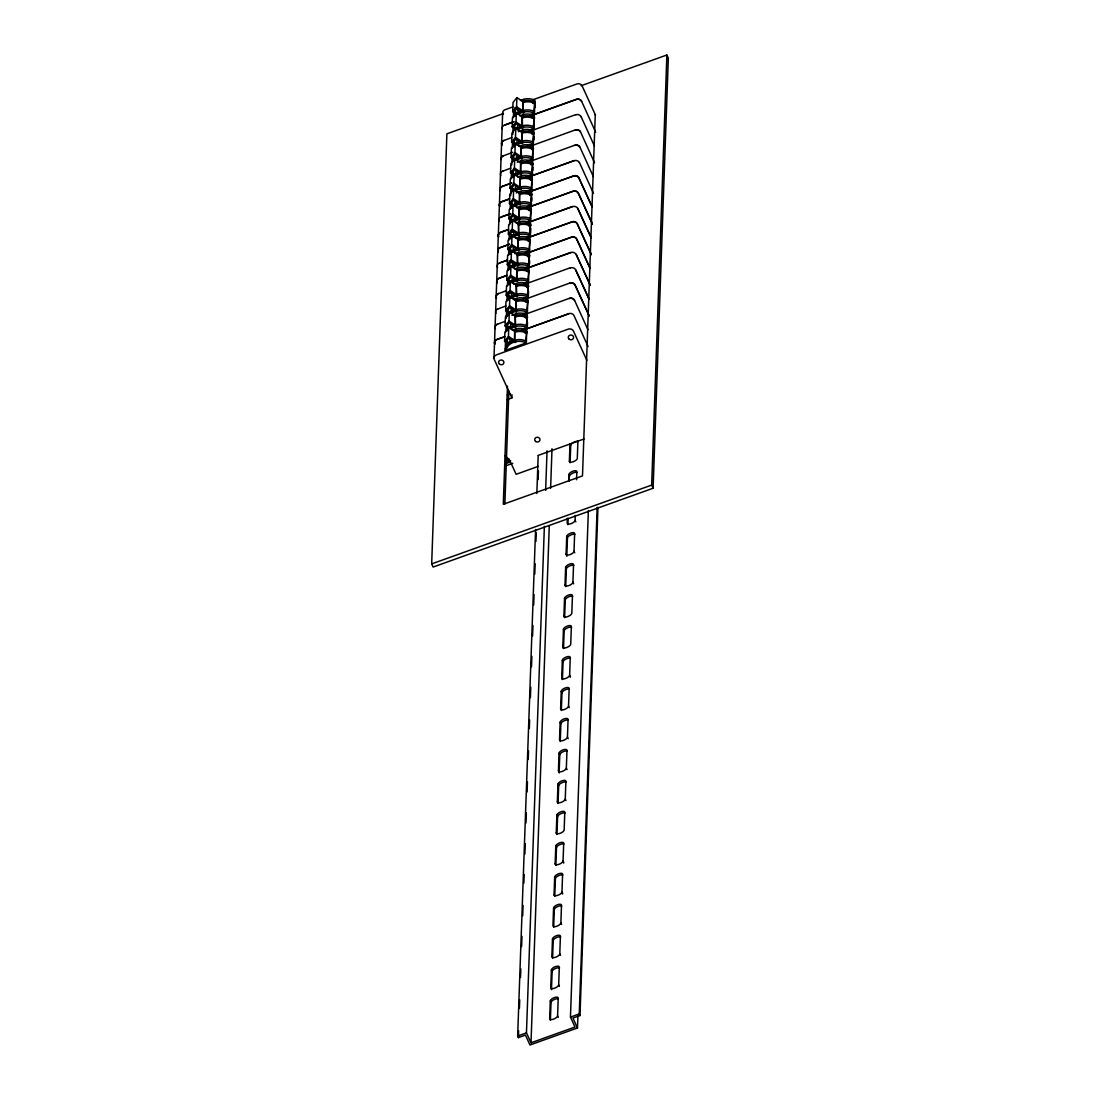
<?xml version="1.0" encoding="UTF-8"?>
<svg xmlns="http://www.w3.org/2000/svg" width="1100" height="1100" viewBox="0 0 1100 1100"><rect width="100%" height="100%" fill="white"/><g stroke="black" fill="none" stroke-linecap="round" stroke-linejoin="round"><path stroke-width="1.5" d="M581.144 85.718L666.875 55L668.319 58.149L653.111 488.235L433.125 567.05L431.681 563.901L446.889 133.815L503.498 113.534M493.982 358.119L502.645 112.97M526.364 341.165A14.864 13.255 2 0 0 515.845 339.941L513.783 340.519A14.864 13.255 2 0 0 508.475 343.778L504.57 341.289L504.886 332.173L508.777 327.291L514.704 331.072L514.896 339.955M508.915 328.405L505.106 325.985L505.436 316.869L509.314 311.988L515.24 315.755L515.446 324.651M509.465 313.101L505.656 310.668L505.973 301.551L509.864 296.67L515.776 300.451L515.982 309.334M510.001 297.784L506.192 295.364L506.509 286.248L510.4 281.366L516.326 285.134L516.477 295.543L516.326 285.134M510.551 282.48L506.729 280.046L507.059 270.93L510.936 266.049L516.862 269.816L517.069 278.712M511.087 267.163L507.279 264.743L507.595 255.626L511.486 250.745L517.399 254.512L517.55 264.921L517.399 254.512M511.624 251.859L507.815 249.425L508.131 240.309L512.023 235.428L517.949 239.195L518.1 249.617L517.949 239.195M512.174 236.541L508.351 234.121L508.681 225.005L512.559 220.124L518.485 223.891L518.636 234.3L518.485 223.891M512.71 221.238L508.901 218.804L509.217 209.688L513.109 204.806L519.021 208.574L519.173 218.982L519.021 208.574M513.246 205.92L509.438 203.5L509.768 194.37L513.645 189.489L519.571 193.27L519.723 203.679M513.796 190.616L509.987 188.183L510.304 179.066L514.181 174.185L520.107 177.952L520.314 186.849M514.332 175.299L510.524 172.865L510.84 163.749L514.731 158.868L520.658 162.649L520.85 171.531M532.854 157.438A14.864 13.255 2 0 0 522.335 156.2L520.273 156.791A14.864 13.255 2 0 0 514.979 160.036L511.06 157.561L511.39 148.445L515.268 143.564L521.194 147.331L521.4 156.228M533.404 142.12A14.864 13.255 2 0 0 522.871 140.896L520.822 141.474A14.864 13.255 2 0 0 515.515 144.733L511.61 142.244L511.926 133.127L515.817 128.246L521.73 132.028L521.936 140.91M515.955 129.36L512.146 126.94L512.462 117.824L516.354 112.942L522.28 116.71L522.473 125.606M516.505 114.056L512.683 111.623L513.013 102.506L516.89 97.625L522.816 101.392L523.023 110.289M512.229 330.192L516.23 328.762A14.864 13.255 2 0 1 526.763 329.986L526.309 342.884L505.189 350.46L505.519 340.849M505.849 331.843L506.069 325.531M506.33 318.106L506.605 310.228M506.921 301.221L507.155 294.91M507.471 285.918L507.691 279.606M508.007 270.6L508.228 264.289M508.544 255.282L508.777 248.985M509.094 239.979L509.314 233.667M509.63 224.661L509.85 218.364M510.18 209.357L510.4 203.046M510.661 195.621L510.936 187.729M511.252 178.736L511.473 172.425M511.748 165L512.077 155.54M512.339 148.115L512.559 141.804M512.82 134.379L513.164 124.919M513.425 117.494L513.645 111.183M506.962 325.71L509.314 322.754L513.659 325.531L510.029 327.69L506.962 325.71L507.045 323.414M508.049 295.089L510.4 292.132L514.731 294.896L511.115 297.069L508.049 295.089L508.131 292.793M513.466 141.983L515.804 139.026L520.149 141.79L516.533 143.963L513.466 141.983L513.535 139.686M514.539 111.361L516.89 108.405L521.235 111.169L517.605 113.328L514.539 111.361L514.621 109.065M506.715 347.669L506.935 341.357M507.306 330.784L507.485 326.054M507.856 315.466L507.966 312.317M508.393 300.163L508.558 295.433M508.942 284.845L509.053 281.696M509.479 269.541L509.589 266.379M510.015 254.224L510.18 249.494M510.565 238.906L510.73 234.176M511.156 222.021L511.266 218.873M511.638 208.285L511.816 203.555M512.243 191.4L512.352 188.251M512.724 177.664L512.889 172.934M513.329 160.779L513.439 157.63M513.81 147.042L513.975 142.312M514.896 116.421L515.061 111.691M504.57 341.289L508.447 336.407L508.777 327.291M505.106 325.985L508.998 321.104L509.314 311.988M505.656 310.668L509.534 305.786L509.864 296.67M506.192 295.364L510.07 290.482L510.4 281.366M506.729 280.046L510.62 275.165L510.936 266.049M507.279 264.743L511.156 259.861L511.486 250.745M507.815 249.425L511.706 244.544L512.023 235.428M508.351 234.121L512.243 229.24L512.559 220.124M508.901 218.804L512.779 213.923L513.109 204.806M509.438 203.5L513.329 198.619L513.645 189.489M509.987 188.183L513.865 183.301L514.181 174.185M510.524 172.865L514.401 167.984L514.731 158.868M511.06 157.561L514.951 152.68L515.268 143.564M511.61 142.244L515.487 137.363L515.817 128.246M512.146 126.94L516.038 122.059L516.354 112.942M512.683 111.623L516.574 106.741L516.89 97.625M507.471 386.127L503.291 504.281L582.491 475.901L595.265 114.62M509.493 343.007L513.109 340.835L508.777 338.071L506.426 341.028L509.493 343.007L510.304 338.979M510.029 327.69L510.854 323.675M510.579 312.386L514.195 310.214L509.85 307.45L507.513 310.406L510.579 312.386L511.39 308.357M511.115 297.069L511.926 293.054M511.651 281.751L515.281 279.593L510.936 276.829L508.585 279.785L511.651 281.751L512.476 277.736M512.201 266.447L515.817 264.275L511.473 261.511L509.135 264.468L512.201 266.447L513.013 262.433M512.737 251.13L516.368 248.971L512.023 246.208L509.671 249.15L512.737 251.13L513.562 247.115M513.274 235.826L516.904 233.654L512.559 230.89L510.207 233.846L513.274 235.826L514.099 231.811M513.824 220.509L517.44 218.35L513.109 215.586L510.757 218.529L513.824 220.509L514.635 216.494M514.36 205.205L517.99 203.032L513.645 200.269L511.294 203.225L514.36 205.205L515.185 201.176M514.91 189.887L518.526 187.729L514.181 184.965L511.83 187.907L514.91 189.887L515.721 185.873M515.446 174.584L519.062 172.411L514.731 169.647L512.38 172.604L515.446 174.584L516.257 170.555M515.982 159.266L519.612 157.108L515.268 154.33L512.916 157.286L515.982 159.266L516.808 155.251M516.533 143.963L517.344 139.934M517.069 128.645L520.685 126.473L516.354 123.709L514.002 126.665L517.069 128.645L517.88 124.63M517.605 113.328L518.43 109.312M512.779 463.306L506.619 465.52L505.752 463.623L506.014 456.459M504.859 504.006L508.86 390.995M508.021 458.562L507.911 461.67L510.606 460.694M508.832 462.014L508.942 458.906M507.045 399.644L511.871 397.911L511.981 394.763M514.704 331.072L514.374 340.189L508.447 336.407M515.391 326.164L515.24 315.755M515.928 310.86L515.776 300.451M516.862 269.816L516.546 278.946L510.62 275.165M519.571 193.27L519.241 202.386L513.329 198.619M520.107 177.952L519.791 187.069L513.865 183.301M520.658 162.649L520.327 171.765L514.401 167.984M521.194 147.331L520.864 156.447L514.951 152.68M521.881 142.436L521.73 132.028M521.936 127.256L522.28 116.71M522.967 111.815L522.816 101.392M525.814 340.835L526.694 331.705A14.864 13.255 2 0 0 516.175 330.481L514.112 331.059M526.35 325.518L527.244 316.387A14.864 13.255 2 0 0 516.711 315.164L514.649 315.755M526.886 310.2L527.78 301.084A14.864 13.255 2 0 0 517.261 299.86L515.199 300.438M527.436 294.896L528.316 285.766A14.864 13.255 2 0 0 517.798 284.543L515.735 285.134M527.973 279.579L528.866 270.462A14.864 13.255 2 0 0 518.334 269.239L516.285 269.816M528.509 264.275L529.402 255.145A14.864 13.255 2 0 0 518.884 253.921L516.821 254.512M529.059 248.958L529.952 239.841A14.864 13.255 2 0 0 519.42 238.604L517.357 239.195M517.908 223.891L519.956 223.3A14.864 13.255 2 0 1 530.489 224.524L529.54 235.221L530.159 233.984A14.864 13.255 2 0 0 519.626 232.76L517.564 233.351A14.864 13.255 2 0 0 512.27 236.596L512.27 236.596M530.145 218.336L531.025 209.22A14.864 13.255 2 0 0 520.506 207.982L518.444 208.574M531.163 189.296L532.111 178.599A14.864 13.255 2 0 0 521.592 177.361L519.53 177.952M531.712 173.979L532.648 163.281A14.864 13.255 2 0 0 522.129 162.058L520.066 162.635M532.304 157.094L533.197 147.964A14.864 13.255 2 0 0 522.665 146.74L520.602 147.331M532.84 141.776L533.734 132.66A14.864 13.255 2 0 0 523.215 131.436L521.152 132.014M533.39 126.473L534.284 117.343A14.864 13.255 2 0 0 523.751 116.119L521.689 116.71M533.926 111.155L534.82 102.039A14.864 13.255 2 0 0 524.288 100.815L522.239 101.392M522.321 329.202L526.845 327.58L527.299 314.669A14.864 13.255 2 0 0 516.78 313.445L511.94 315.397M522.857 313.885L527.381 312.262L527.849 299.365A14.864 13.255 2 0 0 517.316 298.141L513.315 299.571M523.408 298.581L527.931 296.959L528.385 284.048A14.864 13.255 2 0 0 517.852 282.824L513.865 284.254M523.944 283.264L528.467 281.641L528.921 268.744A14.864 13.255 2 0 0 518.402 267.506L514.401 268.95M524.48 267.946L529.004 266.337L529.471 253.426A14.864 13.255 2 0 0 518.939 252.202L514.938 253.633M525.03 252.643L529.554 251.02L530.007 238.123A14.864 13.255 2 0 0 519.489 236.885L515.487 238.329M527.079 236.789L530.09 235.702L530.544 222.805A14.864 13.255 2 0 0 520.025 221.581L516.024 223.011M526.102 222.021L530.64 220.399L531.094 207.501A14.864 13.255 2 0 0 520.561 206.264L516.56 207.694M526.652 206.704L531.176 205.081L531.63 192.184A14.864 13.255 2 0 0 521.111 190.96L516.271 192.899M525.676 191.936L531.712 189.778L532.166 176.866A14.864 13.255 2 0 0 521.648 175.642L517.646 177.072M526.226 176.619L532.263 174.46L532.716 161.562A14.864 13.255 2 0 0 522.184 160.339L517.344 162.278M526.763 161.315L532.799 159.156L533.252 146.245A14.864 13.255 2 0 0 522.734 145.021L518.732 146.451M527.312 145.998L533.335 143.839L533.803 130.941A14.864 13.255 2 0 0 523.27 129.718L518.43 131.656M529.361 130.157L533.885 128.535L534.339 115.624A14.864 13.255 2 0 0 523.806 114.4L519.819 115.83M529.898 114.84L534.421 113.218L534.875 100.32A14.864 13.255 2 0 0 524.356 99.083L520.355 100.526M527.312 326.728L527.477 321.998M528.385 296.106L528.55 291.376M529.526 263.904L529.636 260.755M530.612 233.282L530.777 228.553M531.754 201.094L531.864 197.931M532.826 170.459L532.936 167.31M533.913 139.838L534.023 136.689M535.054 107.649L535.164 104.486M577.913 1015.96L577.486 1027.977L529.966 1045L525.429 1035.086L518.389 1037.616L517.66 1036.021L535.576 529.526M536.841 493.474L538.175 455.703M518.389 1037.616L518.636 1030.741M519.42 1008.425L519.723 999.845M520.52 977.515L520.822 968.935M521.606 946.619L521.977 936.32M522.706 915.709L523.064 905.41M523.861 883.094L524.164 874.5M524.893 853.902L525.25 843.604M525.979 822.992L526.35 812.694M527.079 792.096L527.436 781.798M528.22 759.468L528.536 750.888M529.32 728.571L529.623 719.977M530.406 697.661L530.777 687.362M531.506 666.751L531.864 656.452M532.592 635.855L532.964 625.556M533.692 604.945L534.05 594.646M534.779 574.049L535.15 563.736M535.934 541.42L536.236 532.84M538.12 479.614L538.423 471.034M588.362 510.62L570.46 1017.115L575.011 1027.029L531.011 1042.8L526.46 1032.872L544.376 526.377M545.641 490.325L547.044 450.835M531.011 1042.8L549.271 526.006M550.619 488.221L552.007 448.731M550.303 1000.959L551.018 1002.526L550.399 1020.168L549.67 1018.586L550.303 1000.959A4.276 1.774 -24.6 0 1 554.331 997.604A4.276 1.774 -24.6 0 1 558.223 998.126L557.59 1015.754L558.319 1017.335M551.609 989.656A4.276 1.774 -24.6 0 1 551.485 989.202L550.77 987.621L551.389 969.994A4.276 1.774 -24.6 0 1 555.418 966.639A4.276 1.774 -24.6 0 1 559.309 967.148L558.69 984.789L559.405 986.356M552.489 939.029L551.856 956.656A4.276 1.774 -24.6 0 0 555.761 957.179A4.276 1.774 -24.6 0 0 559.79 953.824L560.409 936.183A4.276 1.774 -24.6 0 0 556.518 935.674A4.276 1.774 -24.6 0 0 552.489 939.029L553.204 940.596L552.585 958.237M553.575 908.064L552.956 925.691A4.276 1.774 -24.6 0 0 556.848 926.214A4.276 1.774 -24.6 0 0 560.876 922.859L561.495 905.218A4.276 1.774 -24.6 0 0 557.604 904.709A4.276 1.774 -24.6 0 0 553.575 908.064L554.304 909.631L553.671 927.273M554.675 877.099L555.39 878.666L554.771 896.308L554.056 894.726L554.675 877.099A4.276 1.774 -24.6 0 1 558.704 873.744A4.276 1.774 -24.6 0 1 562.595 874.253L561.976 891.894L562.691 893.461A4.276 1.774 -24.6 0 1 562.54 894.011M555.775 846.134L556.49 847.701L555.871 865.343L555.143 863.761L555.775 846.134A4.276 1.774 -24.6 0 1 559.804 842.779A4.276 1.774 -24.6 0 1 563.695 843.287L563.062 860.929L563.791 862.496A4.276 1.774 -24.6 0 1 563.64 863.046M556.243 832.796L556.861 815.155A4.276 1.774 -24.6 0 1 560.89 811.8A4.276 1.774 -24.6 0 1 564.781 812.322L564.163 829.964A4.276 1.774 -24.6 0 1 560.134 833.305A4.276 1.774 -24.6 0 1 556.243 832.796L556.957 834.364L557.59 816.736L556.861 815.155M557.961 784.19L558.676 785.771L558.058 803.399L557.342 801.831L557.961 784.19A4.276 1.774 -24.6 0 1 561.99 780.835A4.276 1.774 -24.6 0 1 565.881 781.357L565.263 798.985L565.977 800.566M559.268 772.888A4.276 1.774 -24.6 0 1 559.158 772.434L558.429 770.866L559.048 753.225A4.276 1.774 -24.6 0 1 563.076 749.87A4.276 1.774 -24.6 0 1 566.981 750.393L566.349 768.02L567.077 769.601M560.148 722.26L559.529 739.901A4.276 1.774 -24.6 0 0 563.42 740.41A4.276 1.774 -24.6 0 0 567.449 737.055L568.067 719.428A4.276 1.774 -24.6 0 0 564.176 718.905A4.276 1.774 -24.6 0 0 560.148 722.26L560.876 723.841L560.244 741.469M561.248 691.295L560.615 708.936A4.276 1.774 -24.6 0 0 564.506 709.445A4.276 1.774 -24.6 0 0 568.535 706.09L569.168 688.462A4.276 1.774 -24.6 0 0 565.276 687.94A4.276 1.774 -24.6 0 0 561.248 691.295L561.962 692.876L561.344 710.504M562.334 660.33L563.062 661.911L562.43 679.539L561.715 677.971L562.334 660.33A4.276 1.774 -24.6 0 1 566.362 656.975A4.276 1.774 -24.6 0 1 570.254 657.498L569.635 675.125L570.364 676.706A4.276 1.774 -24.6 0 1 570.199 677.256M562.815 646.993L563.434 629.365A4.276 1.774 -24.6 0 1 567.462 626.01A4.276 1.774 -24.6 0 1 571.354 626.533L570.735 644.16A4.276 1.774 -24.6 0 1 566.706 647.515A4.276 1.774 -24.6 0 1 562.815 646.993L563.53 648.574L564.149 630.946L563.434 629.365M563.901 616.027L564.534 598.4A4.276 1.774 -24.6 0 1 568.562 595.045A4.276 1.774 -24.6 0 1 572.454 595.567L571.821 613.195A4.276 1.774 -24.6 0 1 567.793 616.55A4.276 1.774 -24.6 0 1 563.901 616.027L564.63 617.609L565.249 599.967L564.534 598.4M565.62 567.435L566.349 569.002L565.716 586.644L565.001 585.062L565.62 567.435A4.276 1.774 -24.6 0 1 569.649 564.08A4.276 1.774 -24.6 0 1 573.54 564.589L572.921 582.23L573.636 583.798M566.926 556.132A4.276 1.774 -24.6 0 1 566.816 555.679L566.087 554.098L566.72 536.47A4.276 1.774 -24.6 0 1 570.749 533.115A4.276 1.774 -24.6 0 1 574.64 533.624L574.021 551.265L574.736 552.832M567.352 518.32L567.188 523.132A4.276 1.774 -24.6 0 0 571.079 523.655A4.276 1.774 -24.6 0 0 575.107 520.3L575.286 515.487M568.686 480.947L568.906 474.54A4.276 1.774 -24.6 0 1 572.935 471.185A4.276 1.774 -24.6 0 1 576.826 471.694L576.538 479.71M569.374 461.203L570.006 443.575L570.721 445.143L570.102 462.784L569.374 461.203A4.276 1.774 -24.6 0 0 573.265 461.725A4.276 1.774 -24.6 0 0 577.294 458.37L577.926 440.729M551.485 989.202L552.118 971.561L551.389 969.994M559.158 772.434L559.776 754.806L559.048 753.225M566.816 555.679L567.435 538.038L566.72 536.47M567.916 524.714L568.136 518.293M569.456 480.92L568.906 474.54M577.486 1027.977L572.949 1018.064L579.989 1015.548L579.26 1013.952L597.163 507.457M579.989 1015.548L597.96 507.334M653.111 488.235L651.668 485.086L666.875 55M521.675 145.75L522.473 145.709M520.204 187.55L520.987 187.522M515.171 329.436L515.982 329.45M522.211 130.35L523.009 130.35M520.74 172.15L521.538 172.164M520.438 202.923L519.681 202.95M523.311 99.674L524.013 99.564M522.775 114.991L523.531 114.95M521.29 156.791L522.046 156.764M521.895 161.164L521.166 161.15M521.359 176.468L520.671 176.55M515.735 314.036L516.505 314.036M514.8 340.532L515.529 340.45M505.643 349.607L506.041 346.94L508.475 343.778M505.189 350.46L508.42 345.496A14.864 13.255 2 0 1 513.714 342.251L515.776 341.66A14.864 13.255 2 0 1 526.309 342.884M518.98 193.256L521.043 192.679A14.864 13.255 2 0 1 531.575 193.903L530.626 204.6L531.231 203.363A14.864 13.255 2 0 0 520.712 202.139L518.65 202.73A14.864 13.255 2 0 0 513.356 205.975L513.246 206.099M518.65 253.028L517.88 252.876L518.65 252.752M507.127 316.319L508.214 314.655M519.832 218.35L519.2 218.35M519.214 233.736L518.774 233.75M513.081 176.853L514.429 175.354A14.864 13.255 2 0 1 519.736 172.095L521.799 171.517A14.864 13.255 2 0 1 532.317 172.741L532.716 173.621M513.783 190.781L513.893 190.657A14.864 13.255 2 0 1 519.186 187.413L521.249 186.821A14.864 13.255 2 0 1 531.781 188.059M512.71 221.403L512.806 221.279A14.864 13.255 2 0 1 518.114 218.034L520.163 217.456A14.864 13.255 2 0 1 530.695 218.68M510.386 253.413L511.734 251.914A14.864 13.255 2 0 1 517.027 248.655L519.09 248.077A14.864 13.255 2 0 1 529.609 249.301M511.074 267.341L511.184 267.218A14.864 13.255 2 0 1 516.491 263.972L518.54 263.381A14.864 13.255 2 0 1 529.072 264.605M522.995 126.555L523.05 126.019M520.685 191.923L520.245 191.95M517.495 279.716L517.591 279.097M516.464 310.31L516.505 309.719M512.848 106.934L505.12 109.698A4.001 3.561 2 0 0 502.947 114.331M532.923 99.743L576.923 83.971A4.001 3.561 2 0 1 582.134 85.965L595.513 115.17M513.851 121.688L504.584 125.015A4.001 3.561 2 0 0 502.136 128.741M532.386 115.046L576.386 99.289A4.001 3.561 2 0 1 581.598 101.269L595.664 132.192M504.584 125.18L513.851 121.866M532.386 115.225L576.386 99.468A4.001 3.561 2 0 1 581.598 101.448M511.761 137.555L504.034 140.498A4.001 3.561 2 0 0 501.861 145.131M531.836 130.542L575.85 114.606M512.765 152.309L503.498 155.801A4.001 3.561 2 0 0 501.05 159.541M531.3 145.846L575.3 129.91A4.001 3.561 2 0 1 580.511 131.89L594.577 162.814M531.644 149.545L533.596 148.844L533.197 147.964M502.947 171.119L510.689 168.176M530.75 161.164L574.764 145.228A4.001 3.561 2 0 1 579.975 147.208L593.34 176.591M511.692 182.944L502.425 186.258A4.001 3.561 2 0 0 500.074 190.451M530.227 176.303L574.227 160.531M511.679 183.109L502.411 186.436A4.001 3.561 2 0 0 500.06 190.616M530.214 176.468L574.214 160.71A4.001 3.561 2 0 1 579.425 162.69M509.603 198.798L501.875 201.575A4.001 3.561 2 0 0 499.703 206.195M528.138 192.156L573.678 175.849A4.001 3.561 2 0 1 578.889 177.829L592.268 207.034M509.589 198.976L501.875 201.74A4.001 3.561 2 0 0 499.689 206.374M529.678 191.785L573.678 176.014A4.001 3.561 2 0 1 578.889 178.008L592.254 207.212M510.606 213.565L501.339 216.879A4.001 3.561 2 0 0 498.987 221.072M527.587 207.474L573.141 191.153A4.001 3.561 2 0 1 578.352 193.146L592.419 223.891M501.325 217.058L510.592 213.73M529.127 207.089L573.127 191.331A4.001 3.561 2 0 1 578.339 193.311L592.419 224.056M508.516 229.419L500.789 232.196A4.001 3.561 2 0 0 498.616 236.83M527.051 222.791L572.591 206.47M508.516 229.597L500.789 232.361A4.001 3.561 2 0 0 498.603 236.995M527.051 222.956L572.591 206.635A4.001 3.561 2 0 1 577.803 208.629L591.168 237.834M509.52 244.186L500.252 247.5A4.001 3.561 2 0 0 498.066 252.134M526.515 238.095L572.055 221.774A4.001 3.561 2 0 1 577.266 223.768L591.346 254.512M509.52 244.351L500.252 247.679A4.001 3.561 2 0 0 498.066 252.312M526.501 238.274L572.055 221.952A4.001 3.561 2 0 1 577.266 223.933L591.332 254.678M507.43 260.054L499.716 262.817A4.001 3.561 2 0 0 497.53 267.451M525.965 253.413L571.519 237.091A4.001 3.561 2 0 1 576.73 239.071L590.095 268.276M499.703 262.982L507.43 260.219M525.965 253.577L571.505 237.256A4.001 3.561 2 0 1 576.716 239.25L590.095 268.455M506.894 275.357L499.166 278.121A4.001 3.561 2 0 0 496.994 282.755M526.969 268.166L570.969 252.395M506.894 275.536L499.166 278.3A4.001 3.561 2 0 0 496.98 282.934M526.969 268.331L570.969 252.574A4.001 3.561 2 0 1 576.18 254.554L590.26 285.299M506.357 290.675L498.63 293.604A4.001 3.561 2 0 0 496.444 298.238M526.433 283.649L570.433 267.712M498.08 308.921L505.808 305.979M525.882 298.966L569.896 283.03A4.001 3.561 2 0 1 575.107 285.01L589.174 315.755M505.271 321.296L497.544 324.225A4.001 3.561 2 0 0 495.357 328.859M525.346 314.27L569.346 298.334A4.001 3.561 2 0 1 574.558 300.314L587.923 329.697M504.735 336.6L497.007 339.364A4.001 3.561 2 0 0 494.821 343.998M524.81 329.409L568.81 313.651A4.001 3.561 2 0 1 574.021 315.631L588.087 346.541M504.721 336.779L496.994 339.543A4.001 3.561 2 0 0 494.821 344.176M524.796 329.587L568.796 313.816M525.14 333.286L526.089 332.942L524.205 332.186A13.337 11.894 2 0 0 516.546 331.801L514.69 332.324M507.293 394.886L510.455 393.745M505.752 463.623L510.373 461.973M538.189 455.4L583.99 438.996M538.312 466.359L516.12 474.306L510.056 461.065A6.242 5.569 2 0 0 508.86 459.388L505.216 455.854M431.681 563.901L651.668 485.086M517.66 1036.021L526.46 1032.872M570.46 1017.115L579.26 1013.952M522.816 102.657L524.659 102.135A13.337 11.894 2 0 1 532.317 102.52L534.201 103.276M522.954 111.98L524.329 111.595M522.266 118.14L524.123 117.439A13.337 11.894 2 0 1 531.781 117.838L533.665 118.58L532.317 118.044M521.73 133.279L523.572 132.756A13.337 11.894 2 0 1 531.245 133.141L533.129 133.897M521.194 148.596L523.036 148.06A13.337 11.894 2 0 1 530.695 148.459L532.579 149.215M520.644 164.079L522.5 163.377A13.337 11.894 2 0 1 530.159 163.762L532.043 164.519L533.06 164.161L532.648 163.281M520.107 179.218L521.95 178.695A13.337 11.894 2 0 1 529.623 179.08L531.506 179.836M519.558 194.7L521.414 193.999A13.337 11.894 2 0 1 529.072 194.397L530.956 195.14L531.974 194.782L531.575 193.903M519.021 209.839L520.864 209.316A13.337 11.894 2 0 1 528.536 209.701L530.42 210.458M518.485 225.143L520.327 224.62A13.337 11.894 2 0 1 528 225.019L529.87 225.761M517.935 240.625L519.791 239.938A13.337 11.894 2 0 1 527.45 240.322L529.334 241.079M517.399 255.764L519.241 255.241A13.337 11.894 2 0 1 526.914 255.64L528.798 256.382M517.55 265.1L518.911 264.701M516.862 271.081L518.705 270.559A13.337 11.894 2 0 1 526.364 270.944L528.248 271.7L526.914 271.164M516.312 286.564L518.169 285.863A13.337 11.894 2 0 1 525.827 286.261L527.711 287.004M516.464 295.721L517.825 295.336M515.776 301.702L517.619 301.18A13.337 11.894 2 0 1 525.291 301.565L527.175 302.321L525.827 301.785M515.226 317.185L517.082 316.484A13.337 11.894 2 0 1 524.741 316.882L526.625 317.639M505.244 348.728L506.66 349.25M522.541 141.364L521.936 141.831M516.409 299.104L517 298.65M516.574 106.741L522.5 110.522M514.663 107.91L517.729 109.89M516.038 122.059L521.95 125.826M515.487 137.363L521.414 141.144M512.779 213.923L518.705 217.69M512.243 229.24L518.169 233.008M510.331 230.409L513.398 232.389M511.706 244.544L517.619 248.325M511.156 259.861L517.082 263.629M509.245 261.03L512.325 263.01M510.07 290.482L515.996 294.25M508.172 291.651L511.239 293.631M509.534 305.786L515.46 309.567M508.998 321.104L514.91 324.871M581.061 116.586L594.426 145.956M579.425 162.511L593.505 193.435M534.82 102.039L535.219 102.905L533.266 103.606L532.868 102.74M577.803 208.45L591.181 237.655M534.284 117.343L534.683 118.223M533.734 132.66L534.132 133.54L532.18 134.241L531.781 133.361M576.18 254.389L590.26 285.134M530.695 163.983L531.094 164.863M575.644 269.692L589.009 298.897M589.009 299.076L575.63 269.871A4.001 3.561 2 0 0 570.433 267.891M532.111 178.599L532.51 179.465L530.558 180.166L530.159 179.3M589.174 315.92L575.094 285.175A4.001 3.561 2 0 0 569.882 283.195M529.609 194.604L530.007 195.484M531.231 203.363L531.63 204.242M531.025 209.22L531.424 210.086L529.471 210.788L529.072 209.921M530.489 224.524L530.888 225.404L528.935 226.105L528.536 225.225M530.159 233.984L530.558 234.864M586.85 360.319L573.471 331.114A4.001 3.561 2 0 0 568.26 329.134L496.457 354.86A4.001 3.561 2 0 0 494.271 359.48L511.871 397.911M529.952 239.841L530.351 240.708L528.385 241.409L527.986 240.542M529.402 255.145L529.801 256.025L527.849 256.726L527.45 255.846M528.866 270.462L529.265 271.329M528.316 285.766L528.729 286.646L526.763 287.347L526.364 286.468M527.78 301.084L528.179 301.964M527.244 316.387L527.643 317.268L525.69 317.969L525.277 317.089M526.694 331.705L527.106 332.585M575.107 520.3L575.836 521.868M568.535 706.09L569.264 707.671M567.449 737.055L568.164 738.636M560.876 922.859L561.605 924.426M559.79 953.824L560.505 955.391M509.025 328.46A14.864 13.255 2 0 1 514.319 325.215L516.381 324.624A14.864 13.255 2 0 1 526.9 325.861M510.538 328.873A14.864 13.255 2 0 1 514.264 326.934L516.312 326.343A14.864 13.255 2 0 1 526.845 327.58M495.371 328.694A4.001 3.561 2 0 1 497.544 324.06M509.561 313.156A14.864 13.255 2 0 1 514.855 309.897L516.918 309.32A14.864 13.255 2 0 1 527.45 310.544M511.087 313.555A14.864 13.255 2 0 1 514.8 311.616L516.862 311.039A14.864 13.255 2 0 1 527.381 312.262M495.908 313.376A4.001 3.561 2 0 1 498.094 308.743M569.346 298.512A4.001 3.561 2 0 1 574.558 300.493M510.111 297.839A14.864 13.255 2 0 1 515.405 294.594L517.467 294.002A14.864 13.255 2 0 1 527.986 295.24M511.624 298.251A14.864 13.255 2 0 1 515.336 296.312L517.399 295.721A14.864 13.255 2 0 1 527.931 296.959M496.444 298.072A4.001 3.561 2 0 1 498.63 293.439M510.647 282.535A14.864 13.255 2 0 1 515.941 279.276L518.004 278.699A14.864 13.255 2 0 1 528.536 279.923M512.16 282.934A14.864 13.255 2 0 1 515.886 280.995L517.949 280.418A14.864 13.255 2 0 1 528.467 281.641M512.71 267.63A14.864 13.255 2 0 1 516.423 265.691L518.485 265.1A14.864 13.255 2 0 1 529.004 266.337M513.246 252.312A14.864 13.255 2 0 1 516.973 250.374L519.021 249.796A14.864 13.255 2 0 1 529.554 251.02M513.783 237.009A14.864 13.255 2 0 1 517.509 235.07L519.571 234.479A14.864 13.255 2 0 1 530.09 235.702M514.332 221.691A14.864 13.255 2 0 1 518.045 219.752L520.107 219.175A14.864 13.255 2 0 1 530.64 220.399M514.869 206.387A14.864 13.255 2 0 1 518.595 204.449L520.644 203.857A14.864 13.255 2 0 1 531.176 205.081M515.419 191.07A14.864 13.255 2 0 1 519.131 189.131L521.194 188.554A14.864 13.255 2 0 1 531.712 189.778M515.955 175.766A14.864 13.255 2 0 1 519.668 173.828L521.73 173.236A14.864 13.255 2 0 1 532.263 174.46M500.775 175.574A4.001 3.561 2 0 1 502.961 170.94M516.491 160.449A14.864 13.255 2 0 1 520.217 158.51L522.28 157.919A14.864 13.255 2 0 1 532.799 159.156M501.05 159.363A4.001 3.561 2 0 1 503.498 155.636M574.764 145.392A4.001 3.561 2 0 1 579.961 147.373M517.041 145.131A14.864 13.255 2 0 1 520.754 143.192L522.816 142.615A14.864 13.255 2 0 1 533.335 143.839M501.861 144.953A4.001 3.561 2 0 1 504.047 140.319M575.3 130.089A4.001 3.561 2 0 1 580.511 132.069M575.836 114.771A4.001 3.561 2 0 1 581.048 116.751M516.065 129.415A14.864 13.255 2 0 1 521.359 126.17L523.421 125.579A14.864 13.255 2 0 1 533.94 126.816M517.577 129.828A14.864 13.255 2 0 1 521.29 127.889L523.352 127.297A14.864 13.255 2 0 1 533.885 128.535M516.601 114.111A14.864 13.255 2 0 1 521.895 110.853L523.957 110.275A14.864 13.255 2 0 1 534.49 111.499M518.114 114.51A14.864 13.255 2 0 1 521.84 112.571L523.902 111.994A14.864 13.255 2 0 1 534.421 113.218M555.39 878.666A4.276 1.774 -24.6 0 1 558.401 875.751A4.276 1.774 -24.6 0 1 562.815 875.05M551.018 1002.526A4.276 1.774 -24.6 0 1 554.015 999.611A4.276 1.774 -24.6 0 1 558.442 998.91M557.59 1015.754A4.276 1.774 -24.6 0 1 553.561 1019.109A4.276 1.774 -24.6 0 1 549.67 1018.586M552.118 971.561A4.276 1.774 -24.6 0 1 555.115 968.646A4.276 1.774 -24.6 0 1 559.543 967.945M558.69 984.789A4.276 1.774 -24.6 0 1 554.661 988.144A4.276 1.774 -24.6 0 1 550.77 987.621M553.204 940.596A4.276 1.774 -24.6 0 1 556.215 937.681A4.276 1.774 -24.6 0 1 560.629 936.98M569.621 476.107A4.276 1.774 -24.6 0 1 572.632 473.192A4.276 1.774 -24.6 0 1 577.046 472.491M570.721 445.143A4.276 1.774 -24.6 0 1 574.75 441.788M575.768 441.485A4.276 1.774 -24.6 0 1 578.146 441.526M566.349 768.02A4.276 1.774 -24.6 0 1 562.32 771.375A4.276 1.774 -24.6 0 1 558.429 770.866M567.435 538.038A4.276 1.774 -24.6 0 1 570.446 535.123A4.276 1.774 -24.6 0 1 574.86 534.421M574.021 551.265A4.276 1.774 -24.6 0 1 569.993 554.62A4.276 1.774 -24.6 0 1 566.087 554.098M569.635 675.125A4.276 1.774 -24.6 0 1 565.606 678.48A4.276 1.774 -24.6 0 1 561.715 677.971M572.921 582.23A4.276 1.774 -24.6 0 1 568.893 585.585A4.276 1.774 -24.6 0 1 565.001 585.062M561.976 891.894A4.276 1.774 -24.6 0 1 557.947 895.249A4.276 1.774 -24.6 0 1 554.056 894.726M563.062 860.929A4.276 1.774 -24.6 0 1 559.034 864.284A4.276 1.774 -24.6 0 1 555.143 863.761M565.263 798.985A4.276 1.774 -24.6 0 1 561.234 802.34A4.276 1.774 -24.6 0 1 557.342 801.831M566.349 569.002A4.276 1.774 -24.6 0 1 569.346 566.087A4.276 1.774 -24.6 0 1 573.774 565.386M564.149 630.946A4.276 1.774 -24.6 0 1 567.16 628.018A4.276 1.774 -24.6 0 1 571.574 627.33M565.249 599.967A4.276 1.774 -24.6 0 1 568.246 597.053A4.276 1.774 -24.6 0 1 572.674 596.351M563.062 661.911A4.276 1.774 -24.6 0 1 566.06 658.982A4.276 1.774 -24.6 0 1 570.487 658.295M561.962 692.876A4.276 1.774 -24.6 0 1 564.96 689.947A4.276 1.774 -24.6 0 1 569.388 689.26M560.876 723.841A4.276 1.774 -24.6 0 1 563.874 720.912A4.276 1.774 -24.6 0 1 568.301 720.225M559.776 754.806A4.276 1.774 -24.6 0 1 562.774 751.878A4.276 1.774 -24.6 0 1 567.201 751.19M558.676 785.771A4.276 1.774 -24.6 0 1 561.688 782.843A4.276 1.774 -24.6 0 1 566.101 782.155M557.59 816.736A4.276 1.774 -24.6 0 1 560.587 813.821A4.276 1.774 -24.6 0 1 565.015 813.12M556.49 847.701A4.276 1.774 -24.6 0 1 559.487 844.786A4.276 1.774 -24.6 0 1 563.915 844.085M554.304 909.631A4.276 1.774 -24.6 0 1 557.301 906.716A4.276 1.774 -24.6 0 1 561.729 906.015M523.243 101.448L524.026 101.585L523.27 101.351M522.844 112.626L523.641 112.723L522.857 112.585M522.692 116.751L523.49 116.861L522.706 116.71M522.156 132.069L522.954 132.165L522.17 132.014M522.308 127.93L523.091 128.04L522.308 127.889M521.62 147.373L522.404 147.483L521.62 147.331M521.757 143.248L522.555 143.344L521.771 143.206M521.221 158.565L522.019 158.661L521.221 158.565M521.07 162.69L521.868 162.786L521.07 162.69M520.685 173.869L521.469 173.979L520.685 173.869M520.534 177.994L521.331 178.104L520.534 177.994M520.135 189.186L520.933 189.282L520.135 189.186M519.998 193.311L520.781 193.407L519.998 193.311M519.516 206.896L520.3 207.006L519.516 206.855M519.599 204.49L520.382 204.6L519.612 204.449M519.447 208.615L520.245 208.725L519.461 208.574M518.911 223.933L519.695 224.029L518.925 223.891M518.966 222.214L519.764 222.31L518.966 222.214M519.049 219.808L519.846 219.904L519.062 219.752M518.375 239.25L519.159 239.346L518.375 239.195M518.43 237.518L519.214 237.627L518.444 237.476M518.513 235.111L519.31 235.221L518.526 235.07M517.976 250.429L518.76 250.58L518.004 250.333M518.031 248.71L518.829 248.806L518.045 248.655M517.825 254.554L518.609 254.705L517.852 254.471M517.426 265.732L518.21 265.884L517.454 265.65M517.495 264.014L518.279 264.165L517.523 263.931M517.289 269.871L518.072 270.009L517.316 269.775M516.89 281.05L517.688 281.146L516.904 281.009M516.739 285.175L517.523 285.326L516.766 285.093M516.354 296.354L517.124 296.505L516.381 296.271M516.409 294.635L517.206 294.745L516.423 294.594M516.202 300.493L517 300.589L516.216 300.438M515.666 315.796L516.436 315.947L515.694 315.714M515.804 311.671L516.601 311.768L515.817 311.63M515.116 331.114L515.914 331.21L515.13 331.072M515.268 326.989L516.051 327.085L515.281 326.934M514.731 342.293L515.515 342.389L514.731 342.293M569.291 339.281A2.667 2.379 2 0 0 573.567 337.755A2.667 2.379 2 0 0 569.91 335.211A2.667 2.379 2 0 0 569.291 339.281M499.606 364.251A2.667 2.379 2 0 0 503.869 362.725A2.667 2.379 2 0 0 500.225 360.181A2.667 2.379 2 0 0 499.606 364.251M535.714 441.499A2.667 2.379 2 0 0 539.976 439.973A2.667 2.379 2 0 0 536.332 437.429A2.667 2.379 2 0 0 535.714 441.499"/></g></svg>
